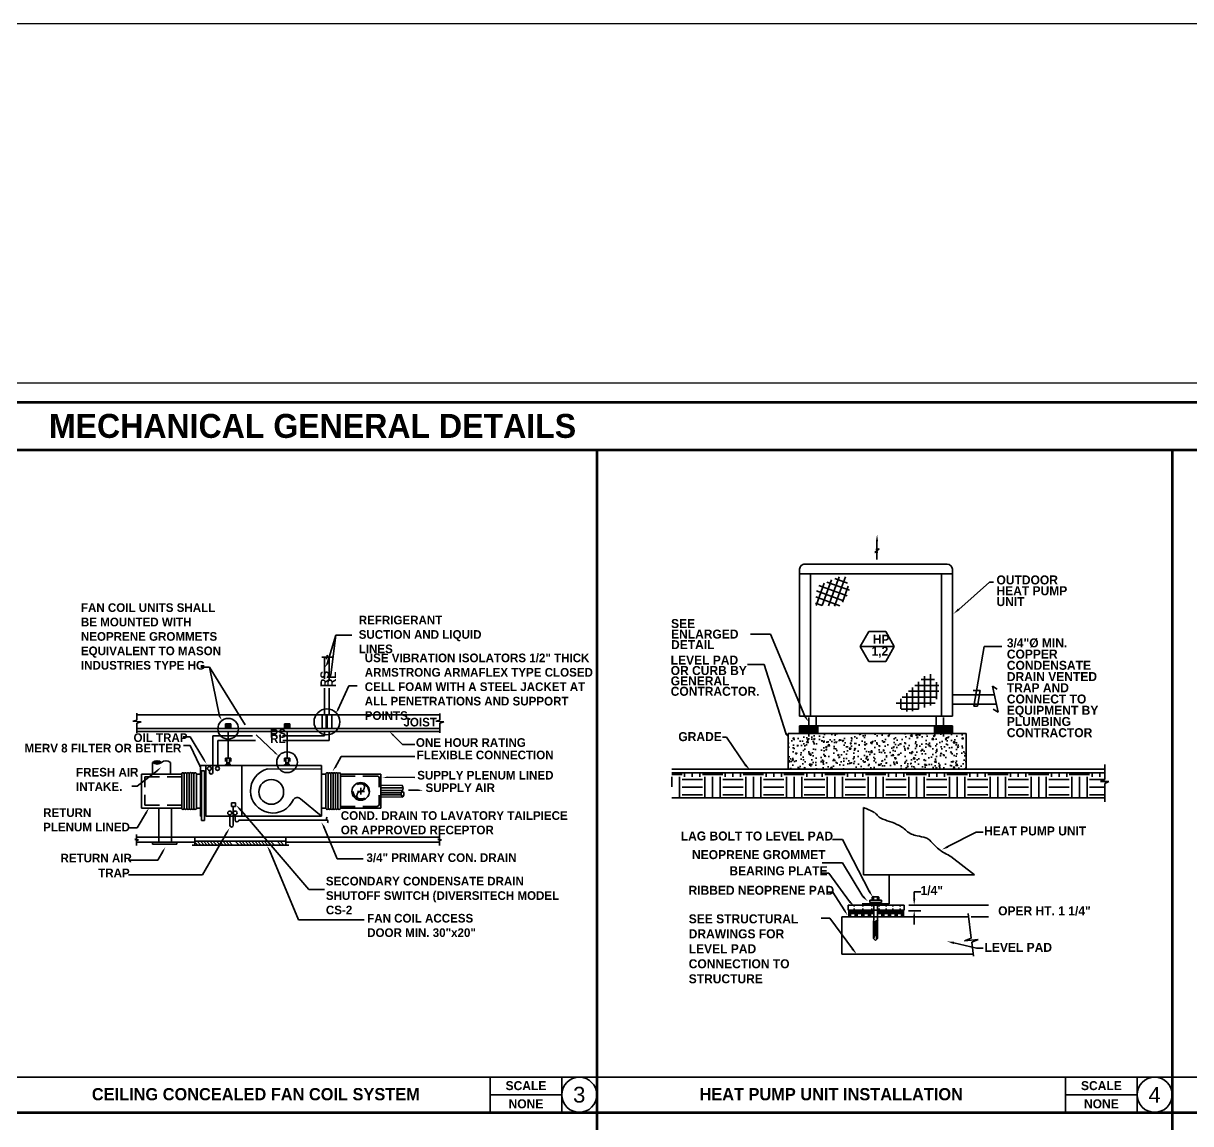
# Model space of a CAD drawing. Header units: inches. Extents: x 2025 to 34930, y -6955 to 4650.
# Drawn here: x 8919 to 9504, y 1735 to 2285 of the extents above; entities that cross this region are included whole.
import ezdxf

# ---------------------------------------------------------------- set-up
doc = ezdxf.new("R2010")
doc.units = ezdxf.units.IN
doc.header["$MEASUREMENT"] = 0
doc.layers.get('DEFPOINTS').update_dxf_attribs({"color": 104})
doc.layers.add('PDF-TEXT', color=7, linetype='Continuous', lineweight=35)
doc.styles.add('Century Gothic_B', font='GOTHICB.TTF', dxfattribs={"height": 6.659722})
doc.styles.add('PDF Arial', font='arial.ttf')
doc.styles.add('PDF Arial Bold', font='arialbd.ttf')

msp = doc.modelspace()

# ---------------------------------------------------------------- hatches: boundary and pattern name
at = {"layer": 'PDF-TEXT'}
h = msp.add_hatch(dxfattribs=at)
h.set_pattern_fill('AR-CONC', color=256)
h.set_pattern_definition([(50, (-2.811, 10.7785), (7.172602, -0.6275213), [0.75, -8.25]), (355, (-2.811, 10.7785), (-1.3875133, 7.5219213), [0.6, -6.6]), (100.451444, (-2.2135, 10.726), (5.7850885, 6.8944), [0.637402, -7.011421]), (46.1842, (-2.811, 12.7785), (10.672413, -1.655193), [1.125, -12.375]), (96.63564, (-1.922, 12.641), (9.34662, 9.741186), [0.956103, -10.517138]), (351.18416, (-2.811, 12.778), (9.34662, 9.741186), [0.9, -9.9]), (21, (-1.811, 12.2785), (5.9690705, -4.026189), [0.75, -8.25]), (326, (-1.811, 12.2785), (2.4331533, 7.2515005), [0.6, -6.6]), (71.451445, (-1.314, 11.943), (8.402224, 3.2253115), [0.637402, -7.011421]), (37.5, (-2.8113, 10.7785), (0.12159855, 3.32893854), [0, -6.52, 0, -6.7, 0, -6.625]), (7.5, (-2.8113, 10.7785), (2.6306954, 3.9441171), [0, -3.82, 0, -6.37, 0, -2.525]), (327.5, (-5.0413, 10.7785), (5.33822436, -0.2255487), [0, -2.5, 0, -7.8, 0, -10.35]), (317.5, (-6.0413, 10.7785), (5.8318617, 1.0010498), [0, -3.25, 0, -5.18, 0, -7.35])])
h.paths.add_polyline_path([(9391.38, 1929.89), (9302.26, 1929.89), (9302.26, 1912.01), (9391.38, 1912.01)])

# ---------------------------------------------------------------- linework, layer by layer
msp.add_line((5037.78, 2285.41), (13091.4, 2285.41))
at = {"layer": 'DEFPOINTS'}
msp.add_lwpolyline([(8330.71, 2105.41), (9797.6, 2105.41), (9797.6, 1024.33), (8330.71, 1024.33)], close=True, dxfattribs=at)
at = {"layer": 'PDF-TEXT', "color": 42, "lineweight": 100}
for p, q in [((8342.43, 2095.84), (9785.88, 2095.84)), ((9785.88, 2071.8), (8342.43, 2071.8)), ((9206.43, 2071.8), (9206.43, 1039.38)), ((9494.43, 2071.8), (9494.43, 1039.38)), ((8342.43, 1740.3), (9785.88, 1740.3))]:
    msp.add_line(p, q, dxfattribs=at)
at = {"layer": 'PDF-TEXT'}
for p, q in [((9347.73, 2022.38), (9345.58, 2020.5)), ((9346.14, 2022.06), (9347.73, 2022.38)), ((9346.67, 2026.13), (9346.67, 2017.1)), ((9345.58, 2020.5), (9347.17, 2020.67)), ((9307.95, 2009.9), (9307.95, 2012.16)), ((9307.95, 2009.9), (9384.45, 2009.9)), ((9307.95, 1938.6), (9307.95, 2009.9)), ((9310.49, 2014.68), (9381.88, 2014.68)), ((9313.38, 2009.9), (9313.38, 1938.6)), ((9379.05, 2009.9), (9379.05, 1938.6)), ((9384.45, 2012.14), (9384.45, 1938.6)), ((9320.2, 2005.18), (9316.16, 1994.08)), ((9317.63, 2004.06), (9331.83, 1998.86)), ((9323.98, 2006.8), (9319.23, 1993.96)), ((9321.59, 2005.77), (9332.92, 2001.67)), ((9327.76, 2008.43), (9322.38, 1993.79)), ((9330.88, 2008.4), (9325.48, 1993.64)), ((9325.57, 2007.48), (9331.86, 2005.21)), ((9402.95, 2005.62), (9387.61, 1992.08)), ((9404.96, 2005.62), (9402.95, 2005.62)), ((9316.13, 1998.27), (9328.08, 1993.88)), ((9316.36, 2001.34), (9329.97, 1996.38)), ((9332.3, 2003.64), (9329.41, 1995.65)), ((9315.89, 1995.2), (9319.29, 1993.93)), ((9338.29, 1973.48), (9342.54, 1980.95)), ((9342.54, 1980.95), (9351.04, 1980.95)), ((9351.04, 1980.95), (9355.29, 1973.48)), ((9071.46, 1964.78), (9075.8, 1979.16)), ((9073.34, 1959.25), (9075.8, 1979.16)), ((9075.8, 1979.16), (9083.76, 1979.16)), ((9283.44, 1979.69), (9293.43, 1979.69)), ((9293.43, 1979.69), (9310.61, 1938.63)), ((9071.19, 1967.15), (9071.53, 1969.2)), ((9071.53, 1969.2), (9071.88, 1968.17)), ((9342.54, 1966.05), (9338.29, 1973.48)), ((9338.29, 1973.48), (9355.29, 1973.48)), ((9355.29, 1973.48), (9351.04, 1966.05)), ((9400.32, 1973.42), (9395.19, 1943.56)), ((9409.24, 1973.42), (9400.32, 1973.42)), ((9068.81, 1968.17), (9071.01, 1968.17)), ((9070.17, 1968.17), (9070.17, 1957.3)), ((9071.01, 1968.17), (9071.19, 1967.15)), ((9071.88, 1968.17), (9074.24, 1968.17)), ((9072.55, 1956.97), (9072.55, 1968.17)), ((9281.8, 1964.46), (9290.14, 1964.46)), ((9290.14, 1964.46), (9300.99, 1930.07)), ((9351.04, 1966.05), (9342.54, 1966.05)), ((9012.52, 1963.07), (9008.25, 1963.07)), ((9030.44, 1934.23), (9012.52, 1963.07)), ((9017.55, 1938.63), (9012.52, 1963.07)), ((9370.49, 1958.61), (9370.49, 1943.03)), ((9373.47, 1959.67), (9373.47, 1943.97)), ((9070.17, 1952.57), (9070.17, 1939.32)), ((9072.55, 1952.57), (9072.55, 1939.32)), ((9076.87, 1941.7), (9082.4, 1953.72)), ((9082.4, 1953.72), (9086.47, 1953.72)), ((9364.53, 1952.97), (9364.53, 1941.17)), ((9365.65, 1954.01), (9377.69, 1954.01)), ((9367.51, 1955.81), (9367.51, 1942.11)), ((9368.78, 1956.99), (9375.48, 1956.99)), ((9376.42, 1955.69), (9376.42, 1947.16)), ((9406.91, 1952.12), (9404.43, 1953.56)), ((9404.43, 1953.56), (9407.32, 1940.58)), ((9358.57, 1947.34), (9358.57, 1942.2)), ((9359.36, 1948.07), (9376.72, 1948.07)), ((9361.55, 1950.14), (9361.55, 1940.99)), ((9362.52, 1951.05), (9377.63, 1951.05)), ((9384.45, 1949.31), (9405.37, 1949.31)), ((9398.38, 1951.44), (9394.87, 1951.44)), ((9396.99, 1943.56), (9398.38, 1951.44)), ((8976.28, 1940.16), (8976.28, 1936.6)), ((9127.91, 1940.03), (9127.91, 1936.6)), ((9356.23, 1945.09), (9375.8, 1945.09)), ((9367.51, 1942.11), (9358.8, 1942.11)), ((9384.45, 1944.56), (9406.43, 1944.56)), ((9395.19, 1943.56), (9396.99, 1943.56)), ((9407.32, 1940.58), (9404.84, 1942.05)), ((8976.28, 1936.6), (8974.23, 1936.09)), ((8974.23, 1936.09), (8978.33, 1935.76)), ((8976.28, 1939.32), (9127.91, 1939.32)), ((8978.33, 1935.76), (8976.28, 1935.07)), ((8976.28, 1935.07), (8976.28, 1930.31)), ((9020.59, 1933.02), (9020.59, 1934.74)), ((9020.59, 1934.74), (9023.3, 1934.74)), ((9021.28, 1932.36), (9021.28, 1934.74)), ((9021.95, 1932.36), (9021.95, 1935.07)), ((9022.64, 1932.36), (9022.64, 1934.74)), ((9023.3, 1934.74), (9023.3, 1933.02)), ((9050.14, 1933.02), (9050.14, 1934.74)), ((9050.14, 1934.74), (9052.85, 1934.74)), ((9050.83, 1932.36), (9050.83, 1934.74)), ((9051.49, 1932.36), (9051.49, 1935.07)), ((9052.19, 1932.36), (9052.19, 1934.74)), ((9052.85, 1934.74), (9052.85, 1933.02)), ((9068.99, 1939.32), (9068.99, 1932.36)), ((9071.01, 1939.32), (9071.01, 1932.36)), ((9071.53, 1939.32), (9071.53, 1932.36)), ((9073.75, 1939.32), (9073.75, 1932.36)), ((9127.91, 1936.6), (9125.87, 1936.09)), ((9125.87, 1936.09), (9129.93, 1935.76)), ((9129.93, 1935.76), (9127.91, 1935.07)), ((9127.91, 1935.07), (9127.91, 1930.31)), ((9384.45, 1938.6), (9307.95, 1938.6)), ((9312.53, 1938.01), (9312.53, 1928.48)), ((9316.19, 1933.82), (9316.19, 1938.6)), ((9376.24, 1938.6), (9376.24, 1933.82)), ((9379.9, 1938.01), (9379.9, 1928.48)), ((8976.28, 1932.36), (9127.91, 1932.36)), ((9127.91, 1931), (8976.28, 1931)), ((9002.96, 1928.19), (8999.38, 1928.19)), ((9009.69, 1916.96), (9002.96, 1928.19)), ((9034.17, 1928.8), (9014.32, 1928.8)), ((9014.32, 1928.8), (9014.32, 1910.46)), ((9021.95, 1931), (9021.95, 1917.6)), ((9045.25, 1920.44), (9035.89, 1929.29)), ((9049.12, 1928.8), (9070.17, 1928.8)), ((9051.49, 1931), (9051.49, 1917.6)), ((9070.17, 1928.8), (9070.17, 1931)), ((9072.55, 1931), (9072.55, 1926.42)), ((9104.48, 1929.13), (9109.24, 1924.38)), ((9269.38, 1928.12), (9271.36, 1928.12)), ((9271.36, 1928.12), (9280.86, 1914.13)), ((9302.26, 1929.89), (9391.38, 1929.89)), ((9302.26, 1912.01), (9302.26, 1929.89)), ((9307.95, 1933.82), (9384.45, 1933.82)), ((9307.95, 1929.89), (9307.95, 1933.82)), ((9307.95, 1933.08), (9317.01, 1933.08)), ((9307.95, 1932.55), (9317.01, 1932.55)), ((9307.95, 1931.99), (9317.01, 1931.99)), ((9307.95, 1931.58), (9317.01, 1931.58)), ((9307.95, 1931.07), (9317.01, 1931.07)), ((9307.95, 1930.54), (9317.01, 1930.54)), ((9317.01, 1933.82), (9317.01, 1929.89)), ((9375.39, 1933.82), (9375.39, 1929.89)), ((9384.45, 1933.08), (9375.39, 1933.08)), ((9384.45, 1932.55), (9375.39, 1932.55)), ((9384.45, 1931.99), (9375.39, 1931.99)), ((9384.45, 1931.58), (9375.39, 1931.58)), ((9384.45, 1931.07), (9375.39, 1931.07)), ((9384.45, 1930.54), (9375.39, 1930.54)), ((9384.45, 1929.89), (9384.45, 1933.82)), ((9391.38, 1929.89), (9391.38, 1912.01)), ((9002.96, 1923.86), (8999.56, 1923.86)), ((9007.67, 1913.81), (9002.96, 1923.86)), ((9035.53, 1926.42), (9016.7, 1926.42)), ((9016.7, 1926.42), (9016.7, 1913.38)), ((9072.55, 1926.42), (9049.29, 1926.42)), ((9109.24, 1924.38), (9115.35, 1924.38)), ((9020.59, 1915.88), (9020.59, 1917.6)), ((9020.59, 1917.6), (9023.3, 1917.6)), ((9021.28, 1914.6), (9021.28, 1917.6)), ((9022.64, 1914.53), (9022.64, 1917.6)), ((9023.3, 1917.6), (9023.3, 1915.88)), ((9050.14, 1915.88), (9050.14, 1917.6)), ((9050.14, 1917.6), (9052.85, 1917.6)), ((9050.83, 1914.6), (9050.83, 1917.6)), ((9052.19, 1914.53), (9052.19, 1917.6)), ((9052.85, 1917.6), (9052.85, 1915.88)), ((9075.44, 1912.99), (9078.49, 1918.44)), ((9078.49, 1918.44), (9115.35, 1918.44)), ((8986.54, 1911.43), (8976.46, 1903.63)), ((8984.13, 1915.47), (8984.13, 1909.61)), ((8984.34, 1915.29), (8985.08, 1916.04)), ((8984.85, 1914.99), (8986.13, 1916.27)), ((8985.44, 1914.78), (8986.9, 1916.24)), ((8986.13, 1914.65), (8987.54, 1916.06)), ((8987, 1914.71), (8988.1, 1915.81)), ((8988.41, 1915.32), (8988.56, 1915.47)), ((8993.06, 1909.61), (8993.06, 1915.47)), ((9068.64, 1913.84), (9008.03, 1913.84)), ((9008.03, 1913.84), (9008.03, 1888.56)), ((9008.54, 1911.3), (9010.08, 1911.3)), ((9008.54, 1886.33), (9008.54, 1911.3)), ((9010.08, 1911.3), (9010.08, 1886.33)), ((9010.74, 1888.56), (9010.74, 1913.84)), ((9012.53, 1911.43), (9012.53, 1910.46)), ((9021.28, 1915.22), (9022.64, 1915.22)), ((9028.75, 1913.84), (9028.75, 1888.56)), ((9041.65, 1912.15), (9068.64, 1912.33)), ((9050.83, 1915.22), (9052.19, 1915.22)), ((9068.64, 1913.84), (9068.64, 1888.56)), ((9244.03, 1912.01), (9460.71, 1912.01)), ((9460.71, 1914.4), (9460.71, 1906.9)), ((8998.69, 1909.61), (8978.48, 1909.61)), ((8978.48, 1909.61), (8978.48, 1892.63)), ((8980.19, 1902.99), (8980.19, 1908.23)), ((8980.19, 1908.23), (8987.49, 1908.23)), ((8991.4, 1908.23), (8998.69, 1908.23)), ((8998.69, 1892.63), (8998.69, 1909.61)), ((8999.89, 1909.61), (8999.89, 1892.63)), ((9001.25, 1909.61), (9001.25, 1892.63)), ((9002.43, 1909.61), (9002.43, 1892.63)), ((9003.63, 1909.61), (9003.63, 1892.63)), ((9004.81, 1909.61), (9004.81, 1892.63)), ((9006.16, 1892.63), (9006.16, 1909.61)), ((9006.16, 1909.61), (9008.03, 1909.61)), ((9068.64, 1909.61), (9070.86, 1909.61)), ((9070.86, 1909.61), (9070.86, 1892.63)), ((9072.04, 1909.61), (9072.04, 1892.63)), ((9073.24, 1909.61), (9073.24, 1892.63)), ((9074.42, 1909.61), (9074.42, 1892.63)), ((9075.62, 1909.61), (9075.62, 1892.63)), ((9076.8, 1909.69), (9076.8, 1892.55)), ((9078.15, 1909.61), (9098.36, 1909.61)), ((9078.15, 1892.63), (9078.15, 1909.61)), ((9078.15, 1908.59), (9085.47, 1908.59)), ((9089.36, 1908.59), (9096.67, 1908.59)), ((9097.52, 1902.99), (9097.52, 1907.9)), ((9098.36, 1909.61), (9098.36, 1892.63)), ((9101.59, 1908), (9115.35, 1907.9)), ((9244, 1903.16), (9244, 1908.2)), ((9244.03, 1910.21), (9460.71, 1910.21)), ((9244.03, 1909.47), (9249.11, 1909.47)), ((9247.84, 1897.99), (9247.84, 1908.2)), ((9249.11, 1906.93), (9259.32, 1906.93)), ((9250.38, 1908.2), (9250.38, 1910.21)), ((9254.21, 1908.2), (9254.21, 1910.21)), ((9258.02, 1908.2), (9258.02, 1910.21)), ((9259.32, 1909.47), (9269.5, 1909.47)), ((9260.59, 1897.99), (9260.59, 1908.2)), ((9264.39, 1897.99), (9264.39, 1908.2)), ((9268.23, 1897.99), (9268.23, 1908.2)), ((9269.5, 1906.93), (9279.71, 1906.93)), ((9270.77, 1908.2), (9270.77, 1910.21)), ((9274.6, 1908.2), (9274.6, 1910.21)), ((9278.44, 1908.2), (9278.44, 1910.21)), ((9279.71, 1909.47), (9289.92, 1909.47)), ((9280.98, 1897.99), (9280.98, 1908.2)), ((9284.82, 1897.99), (9284.82, 1908.2)), ((9288.62, 1897.99), (9288.62, 1908.2)), ((9289.92, 1906.93), (9300.1, 1906.93)), ((9291.19, 1908.2), (9291.19, 1910.21)), ((9295, 1908.2), (9295, 1910.21)), ((9298.83, 1908.2), (9298.83, 1910.21)), ((9300.1, 1909.47), (9310.31, 1909.47)), ((9301.37, 1897.99), (9301.37, 1908.2)), ((9305.21, 1897.99), (9305.21, 1908.2)), ((9309.04, 1897.99), (9309.04, 1908.2)), ((9310.31, 1906.93), (9320.5, 1906.93)), ((9311.58, 1908.2), (9311.58, 1910.21)), ((9315.42, 1908.2), (9315.42, 1910.21)), ((9319.23, 1908.2), (9319.23, 1910.21)), ((9320.5, 1909.47), (9330.71, 1909.47)), ((9321.79, 1897.99), (9321.79, 1908.2)), ((9325.6, 1897.99), (9325.6, 1908.2)), ((9329.44, 1897.99), (9329.44, 1908.2)), ((9330.71, 1906.93), (9340.92, 1906.93)), ((9331.98, 1908.2), (9331.98, 1910.21)), ((9335.81, 1908.2), (9335.81, 1910.21)), ((9339.62, 1908.2), (9339.62, 1910.21)), ((9340.92, 1909.47), (9351.1, 1909.47)), ((9342.19, 1897.99), (9342.19, 1908.2)), ((9346.02, 1897.99), (9346.02, 1908.2)), ((9349.83, 1897.99), (9349.83, 1908.2)), ((9351.1, 1906.93), (9361.31, 1906.93)), ((9352.4, 1908.2), (9352.4, 1910.21)), ((9356.2, 1908.2), (9356.2, 1910.21)), ((9360.04, 1908.2), (9360.04, 1910.21)), ((9361.31, 1909.47), (9371.52, 1909.47)), ((9362.58, 1897.99), (9362.58, 1908.2)), ((9366.42, 1897.99), (9366.42, 1908.2)), ((9370.22, 1897.99), (9370.22, 1908.2)), ((9371.52, 1906.93), (9381.7, 1906.93)), ((9372.79, 1908.2), (9372.79, 1910.21)), ((9376.6, 1908.2), (9376.6, 1910.21)), ((9380.43, 1908.2), (9380.43, 1910.21)), ((9381.7, 1909.47), (9391.91, 1909.47)), ((9382.97, 1897.99), (9382.97, 1908.2)), ((9386.81, 1897.99), (9386.81, 1908.2)), ((9390.64, 1897.99), (9390.64, 1908.2)), ((9391.91, 1906.93), (9402.13, 1906.93)), ((9393.18, 1908.2), (9393.18, 1910.21)), ((9397.02, 1908.2), (9397.02, 1910.21)), ((9400.83, 1908.2), (9400.83, 1910.21)), ((9402.13, 1909.47), (9412.31, 1909.47)), ((9403.39, 1897.99), (9403.39, 1908.2)), ((9407.2, 1897.99), (9407.2, 1908.2)), ((9411.04, 1897.99), (9411.04, 1908.2)), ((9412.31, 1906.93), (9422.52, 1906.93)), ((9413.58, 1908.2), (9413.58, 1910.21)), ((9417.41, 1908.2), (9417.41, 1910.21)), ((9421.25, 1908.2), (9421.25, 1910.21)), ((9422.52, 1909.47), (9432.7, 1909.47)), ((9423.79, 1897.99), (9423.79, 1908.2)), ((9427.62, 1897.99), (9427.62, 1908.2)), ((9431.43, 1897.99), (9431.43, 1908.2)), ((9432.7, 1906.93), (9442.91, 1906.93)), ((9434, 1908.2), (9434, 1910.21)), ((9437.8, 1908.2), (9437.8, 1910.21)), ((9441.64, 1908.2), (9441.64, 1910.21)), ((9442.91, 1909.47), (9453.12, 1909.47)), ((9444.18, 1897.99), (9444.18, 1908.2)), ((9448.02, 1897.99), (9448.02, 1908.2)), ((9451.82, 1897.99), (9451.82, 1908.2)), ((9453.12, 1906.93), (9460.71, 1906.93)), ((9454.39, 1908.2), (9454.39, 1910.21)), ((9458.23, 1908.2), (9458.23, 1910.21)), ((9460.71, 1906.9), (9458.61, 1905.87)), ((9458.61, 1905.87), (9462.77, 1905.87)), ((9462.77, 1905.87), (9460.71, 1904.84)), ((9460.71, 1904.84), (9460.71, 1895.66)), ((8976.46, 1903.63), (8973.7, 1903.63)), ((8980.19, 1899.25), (8980.19, 1893.98)), ((9086.65, 1900.94), (9090.2, 1900.94)), ((9088.33, 1902.81), (9088.33, 1899.41)), ((9097.52, 1899.07), (9097.52, 1894.16)), ((9098.36, 1904.01), (9109.11, 1903.96)), ((9098.36, 1902.81), (9109.54, 1902.81)), ((9098.36, 1901.45), (9109.29, 1901.45)), ((9098.36, 1900.28), (9108.62, 1900.28)), ((9098.36, 1899.25), (9108.6, 1899.25)), ((9117.22, 1901.53), (9112.2, 1901.53)), ((9249.11, 1903.1), (9259.32, 1903.1)), ((9249.11, 1899.29), (9259.32, 1899.29)), ((9269.5, 1903.1), (9279.71, 1903.1)), ((9269.5, 1899.29), (9279.71, 1899.29)), ((9289.92, 1903.1), (9300.1, 1903.1)), ((9289.92, 1899.29), (9300.1, 1899.29)), ((9310.31, 1903.1), (9320.5, 1903.1)), ((9310.31, 1899.29), (9320.5, 1899.29)), ((9330.71, 1903.1), (9340.92, 1903.1)), ((9330.71, 1899.29), (9340.92, 1899.29)), ((9351.1, 1903.1), (9361.31, 1903.1)), ((9351.1, 1899.29), (9361.31, 1899.29)), ((9371.52, 1903.1), (9381.7, 1903.1)), ((9371.52, 1899.29), (9381.7, 1899.29)), ((9391.91, 1903.1), (9402.13, 1903.1)), ((9391.91, 1899.29), (9402.13, 1899.29)), ((9412.31, 1903.1), (9422.52, 1903.1)), ((9412.31, 1899.29), (9422.52, 1899.29)), ((9432.7, 1903.1), (9442.91, 1903.1)), ((9432.7, 1899.29), (9442.91, 1899.29)), ((9453.12, 1903.1), (9460.71, 1903.1)), ((9453.12, 1899.29), (9460.71, 1899.29)), ((8980.19, 1893.98), (8987.49, 1893.98)), ((8991.4, 1893.98), (8998.69, 1893.98)), ((9023.66, 1895.16), (9025.53, 1895.16)), ((9023.66, 1893.47), (9023.66, 1895.16)), ((9025.53, 1893.47), (9023.66, 1893.47)), ((9024.5, 1883.95), (9024.5, 1893.47)), ((9025.53, 1895.16), (9025.53, 1893.47)), ((9068.64, 1888.56), (9058.12, 1897.21)), ((9078.15, 1893.47), (9085.47, 1893.47)), ((9089.36, 1893.47), (9096.67, 1893.47)), ((9098.36, 1898.23), (9109.16, 1898.1)), ((9244.03, 1897.79), (9460.71, 1897.79)), ((9250.38, 1897.79), (9250.38, 1897.99)), ((9254.21, 1897.79), (9254.21, 1897.99)), ((9258.02, 1897.79), (9258.02, 1897.99)), ((9270.77, 1897.79), (9270.77, 1897.99)), ((9274.6, 1897.79), (9274.6, 1897.99)), ((9278.44, 1897.79), (9278.44, 1897.99)), ((9291.19, 1897.79), (9291.19, 1897.99)), ((9295, 1897.79), (9295, 1897.99)), ((9298.83, 1897.79), (9298.83, 1897.99)), ((9311.58, 1897.79), (9311.58, 1897.99)), ((9315.42, 1897.79), (9315.42, 1897.99)), ((9319.23, 1897.79), (9319.23, 1897.99)), ((9331.98, 1897.79), (9331.98, 1897.99)), ((9335.81, 1897.79), (9335.81, 1897.99)), ((9339.62, 1897.79), (9339.62, 1897.99)), ((9352.4, 1897.79), (9352.4, 1897.99)), ((9356.2, 1897.79), (9356.2, 1897.99)), ((9360.04, 1897.79), (9360.04, 1897.99)), ((9372.79, 1897.79), (9372.79, 1897.99)), ((9376.6, 1897.79), (9376.6, 1897.99)), ((9380.43, 1897.79), (9380.43, 1897.99)), ((9393.18, 1897.79), (9393.18, 1897.99)), ((9397.02, 1897.79), (9397.02, 1897.99)), ((9400.83, 1897.79), (9400.83, 1897.99)), ((9413.58, 1897.79), (9413.58, 1897.99)), ((9417.41, 1897.79), (9417.41, 1897.99)), ((9421.25, 1897.79), (9421.25, 1897.99)), ((9434, 1897.79), (9434, 1897.99)), ((9437.8, 1897.79), (9437.8, 1897.99)), ((9441.64, 1897.79), (9441.64, 1897.99)), ((9454.39, 1897.79), (9454.39, 1897.99)), ((9458.23, 1897.79), (9458.23, 1897.99)), ((8981.04, 1890.58), (8976.46, 1882.78)), ((8978.48, 1892.63), (8998.69, 1892.63)), ((8987.15, 1875.49), (8987.15, 1892.63)), ((8993.6, 1892.63), (8993.6, 1875.49)), ((9008.03, 1892.63), (9006.16, 1892.63)), ((9008.03, 1888.56), (9008.54, 1888.56)), ((9068.64, 1888.56), (9010.74, 1888.56)), ((9022.71, 1883.9), (9022.71, 1889.2)), ((9025.43, 1889.2), (9025.43, 1886.49)), ((9028.6, 1891.27), (9062.37, 1851.8)), ((9070.86, 1892.63), (9068.64, 1892.63)), ((9098.36, 1892.63), (9078.15, 1892.63)), ((9339.9, 1892.85), (9339.9, 1859.15)), ((8976.46, 1882.78), (8972.01, 1882.78)), ((9010.08, 1886.33), (9008.54, 1886.33)), ((9027.22, 1886.51), (9071.71, 1886.51)), ((9069.86, 1883.29), (9076.46, 1867.16)), ((8976.1, 1877.17), (8975.26, 1876.84)), ((8975.26, 1876.84), (8977.12, 1876.66)), ((8976.1, 1879.37), (8976.1, 1877.17)), ((8976.1, 1878.02), (9127.73, 1878.02)), ((8977.12, 1876.66), (8976.1, 1876.33)), ((8976.1, 1876.33), (8976.1, 1873.95)), ((9005.32, 1878.02), (9005.32, 1874.1)), ((9005.32, 1876), (9050.83, 1876.07)), ((9006.34, 1876), (9008.21, 1874.1)), ((9008.03, 1876), (9009.9, 1874.1)), ((9021.28, 1880.4), (9009.05, 1859.16)), ((9009.56, 1876), (9011.43, 1874.1)), ((9011.1, 1876), (9012.97, 1874.1)), ((9014.65, 1874.1), (9012.79, 1876)), ((9016.19, 1874.1), (9014.3, 1876)), ((9017.88, 1874.1), (9016.01, 1876)), ((9019.41, 1874.1), (9017.55, 1876)), ((9021.1, 1874.1), (9019.23, 1876)), ((9022.64, 1874.1), (9020.77, 1876)), ((9024.17, 1874.1), (9022.28, 1876)), ((9027.4, 1874.1), (9025.5, 1876)), ((9029.08, 1874.13), (9027.19, 1876.02)), ((9030.62, 1874.1), (9028.75, 1876)), ((9032.31, 1874.1), (9030.44, 1876)), ((9033.84, 1874.1), (9031.97, 1876)), ((9035.53, 1874.1), (9033.66, 1876)), ((9037.07, 1874.1), (9035.2, 1876)), ((9038.6, 1874.1), (9036.71, 1876)), ((9040.29, 1874.1), (9038.42, 1876)), ((9041.82, 1874.1), (9039.96, 1876)), ((9043.51, 1874.1), (9041.65, 1876)), ((9045.05, 1874.1), (9043.18, 1876)), ((9048.27, 1874.1), (9046.4, 1876)), ((9049.81, 1874.1), (9047.94, 1876)), ((9050.83, 1878.02), (9050.83, 1874.1)), ((9127.73, 1877.17), (9126.89, 1876.84)), ((9126.89, 1876.84), (9128.76, 1876.66)), ((9127.73, 1879.37), (9127.73, 1877.17)), ((9128.76, 1876.66), (9127.73, 1876.33)), ((9127.73, 1876.33), (9127.73, 1873.95)), ((9324.4, 1876.84), (9329.46, 1876.84)), ((9329.46, 1876.84), (9342.74, 1851.06)), ((9396.33, 1880.49), (9382.22, 1873.31)), ((9399.81, 1880.49), (9396.33, 1880.49)), ((8976.1, 1875.49), (9005.32, 1875.49)), ((8983.98, 1874.46), (8983.98, 1875.49)), ((8996.31, 1874.46), (8983.98, 1874.46)), ((8989.17, 1870.88), (8986.64, 1866.48)), ((8996.31, 1875.49), (8996.31, 1874.46)), ((9003.96, 1874.1), (9052.34, 1874.1)), ((9005.32, 1875.49), (9006.67, 1874.1)), ((9042.68, 1871.46), (9057.1, 1836.74)), ((9050.83, 1875.49), (9127.73, 1875.49)), ((8986.64, 1866.48), (8972.01, 1866.48)), ((9076.46, 1867.16), (9089.54, 1867.16)), ((9319.22, 1865.18), (9329.37, 1865.18)), ((9329.37, 1865.18), (9339.67, 1848.38)), ((9395.53, 1859.15), (9383.61, 1868.3)), ((9009.05, 1859.16), (8972.01, 1859.16)), ((9319.16, 1859.98), (9322.64, 1859.98)), ((9322.64, 1859.98), (9332.91, 1845.84)), ((9339.9, 1859.15), (9395.53, 1859.15)), ((9352.77, 1859.15), (9352.77, 1844.72)), ((9062.37, 1851.8), (9070.17, 1851.8)), ((9321.43, 1850.46), (9324.56, 1850.46)), ((9324.56, 1850.46), (9330.2, 1841.73)), ((9343.06, 1846.55), (9348.88, 1846.55)), ((9343.06, 1845.37), (9343.06, 1846.55)), ((9344.3, 1848.05), (9344.3, 1846.55)), ((9344.77, 1848.26), (9347.16, 1848.26)), ((9344.98, 1848.26), (9344.98, 1846.55)), ((9346.96, 1848.26), (9346.96, 1846.55)), ((9347.64, 1848.08), (9347.67, 1846.55)), ((9348.88, 1846.55), (9348.88, 1845.37)), ((9368.62, 1850.65), (9365.31, 1850.65)), ((9365.31, 1850.65), (9365.31, 1847.31)), ((9332.17, 1844.01), (9360.36, 1844.01)), ((9332.17, 1841.47), (9332.17, 1844.01)), ((9360.36, 1841.47), (9332.17, 1841.47)), ((9332.17, 1841.18), (9345.04, 1841.18)), ((9332.17, 1840.91), (9345.04, 1840.91)), ((9332.17, 1840.67), (9345.04, 1840.67)), ((9335.21, 1842.39), (9335.21, 1841.97)), ((9335.24, 1844.01), (9335.24, 1843.42)), ((9352.77, 1844.72), (9339.2, 1844.72)), ((9339.61, 1842.39), (9339.61, 1841.97)), ((9339.64, 1844.01), (9339.64, 1843.42)), ((9348.88, 1845.37), (9343.06, 1845.37)), ((9344.12, 1844.01), (9344.12, 1843.42)), ((9344.12, 1842.39), (9344.12, 1841.97)), ((9345.04, 1845.37), (9345.01, 1827.33)), ((9346.87, 1827.33), (9346.87, 1845.37)), ((9346.87, 1841.18), (9360.36, 1841.18)), ((9346.87, 1840.91), (9360.36, 1840.91)), ((9346.87, 1840.67), (9360.36, 1840.67)), ((9347.75, 1844.01), (9347.75, 1843.42)), ((9347.75, 1842.39), (9347.75, 1841.97)), ((9351.33, 1844.01), (9351.33, 1843.42)), ((9351.33, 1842.39), (9351.33, 1841.97)), ((9354.63, 1842.39), (9354.63, 1841.97)), ((9354.66, 1844.01), (9354.66, 1843.42)), ((9358.23, 1842.39), (9358.23, 1841.97)), ((9358.26, 1844.01), (9358.26, 1843.42)), ((9360.36, 1844.01), (9360.36, 1841.47)), ((9362.48, 1841.23), (9368.62, 1841.23)), ((9362.57, 1844.01), (9402.44, 1844.01)), ((9057.1, 1836.74), (9090.05, 1836.74)), ((9318.75, 1837.48), (9323.08, 1837.48)), ((9323.08, 1837.48), (9334.36, 1822.13)), ((9392.58, 1838.11), (9329.13, 1838.11)), ((9329.13, 1838.11), (9329.13, 1819.43)), ((9332.17, 1840.38), (9345.04, 1840.38)), ((9332.17, 1840.11), (9345.04, 1840.11)), ((9332.17, 1839.88), (9345.04, 1839.88)), ((9332.17, 1839.67), (9333.82, 1839.67)), ((9332.17, 1839.38), (9333.82, 1839.38)), ((9332.17, 1839.14), (9333.82, 1839.14)), ((9332.17, 1838.84), (9333.82, 1838.84)), ((9332.17, 1838.61), (9333.82, 1838.61)), ((9332.17, 1838.34), (9333.82, 1838.34)), ((9335.48, 1839.67), (9337.16, 1839.67)), ((9335.48, 1839.38), (9337.16, 1839.38)), ((9335.48, 1839.14), (9337.16, 1839.14)), ((9335.48, 1838.84), (9337.16, 1838.84)), ((9335.48, 1838.61), (9337.16, 1838.61)), ((9335.48, 1838.34), (9337.16, 1838.34)), ((9338.78, 1839.67), (9340.46, 1839.67)), ((9338.78, 1839.38), (9340.46, 1839.38)), ((9338.78, 1839.14), (9340.46, 1839.14)), ((9338.78, 1838.84), (9340.46, 1838.84)), ((9338.78, 1838.61), (9340.46, 1838.61)), ((9338.78, 1838.34), (9340.46, 1838.34)), ((9342.12, 1839.67), (9343.77, 1839.67)), ((9342.12, 1839.38), (9343.77, 1839.38)), ((9342.12, 1839.14), (9343.77, 1839.14)), ((9342.12, 1838.84), (9343.77, 1838.84)), ((9342.12, 1838.61), (9343.77, 1838.61)), ((9342.12, 1838.34), (9343.77, 1838.34)), ((9347.16, 1835.72), (9344.71, 1834.3)), ((9347.16, 1834.8), (9344.71, 1833.38)), ((9347.19, 1836.6), (9344.74, 1835.18)), ((9346.87, 1840.38), (9360.36, 1840.38)), ((9346.87, 1840.11), (9360.36, 1840.11)), ((9346.87, 1839.88), (9360.36, 1839.88)), ((9346.87, 1839.67), (9347.1, 1839.67)), ((9346.87, 1839.38), (9347.1, 1839.38)), ((9346.87, 1839.14), (9347.1, 1839.14)), ((9346.87, 1838.84), (9347.1, 1838.84)), ((9346.87, 1838.61), (9347.1, 1838.61)), ((9346.87, 1838.34), (9347.1, 1838.34)), ((9348.73, 1839.67), (9350.41, 1839.67)), ((9348.73, 1839.38), (9350.41, 1839.38)), ((9348.73, 1839.14), (9350.41, 1839.14)), ((9348.73, 1838.84), (9350.41, 1838.84)), ((9348.73, 1838.61), (9350.41, 1838.61)), ((9348.73, 1838.34), (9350.41, 1838.34)), ((9352.06, 1839.67), (9353.72, 1839.67)), ((9352.06, 1839.38), (9353.72, 1839.38)), ((9352.06, 1839.14), (9353.72, 1839.14)), ((9352.06, 1838.84), (9353.72, 1838.84)), ((9352.06, 1838.61), (9353.72, 1838.61)), ((9352.06, 1838.34), (9353.72, 1838.34)), ((9355.37, 1839.67), (9357.05, 1839.67)), ((9355.37, 1839.38), (9357.05, 1839.38)), ((9355.37, 1839.14), (9357.05, 1839.14)), ((9355.37, 1838.84), (9357.05, 1838.84)), ((9355.37, 1838.61), (9357.05, 1838.61)), ((9355.37, 1838.34), (9357.05, 1838.34)), ((9358.67, 1839.67), (9360.36, 1839.67)), ((9358.67, 1839.38), (9360.36, 1839.38)), ((9358.67, 1839.14), (9360.36, 1839.14)), ((9358.67, 1838.84), (9360.36, 1838.84)), ((9358.67, 1838.61), (9360.36, 1838.61)), ((9358.67, 1838.34), (9360.36, 1838.34)), ((9365.31, 1838.11), (9365.31, 1834.36)), ((9392.38, 1839.82), (9393.88, 1827.51)), ((9393.88, 1838.11), (9402.5, 1838.11)), ((9347.16, 1833.89), (9344.71, 1832.47)), ((9347.16, 1832.97), (9344.71, 1831.55)), ((9347.16, 1832.09), (9344.71, 1830.67)), ((9347.16, 1831.17), (9344.71, 1829.75)), ((9347.16, 1830.26), (9344.71, 1828.84)), ((9345.54, 1829.02), (9345.01, 1827.33)), ((9345.01, 1827.33), (9345.95, 1826.3)), ((9345.95, 1826.3), (9346.87, 1827.33)), ((9346.4, 1828.66), (9346.4, 1826.83)), ((9396.45, 1822.55), (9385.06, 1825.12)), ((9393.88, 1827.51), (9390.52, 1826.15)), ((9390.52, 1826.15), (9397.36, 1826.77)), ((9397.36, 1826.77), (9394.12, 1825.48)), ((9394.12, 1825.48), (9394.98, 1818.48)), ((9329.13, 1819.43), (9394.86, 1819.43)), ((9399.75, 1822.55), (9396.45, 1822.55)), ((8342.43, 1757.87), (9785.88, 1757.87)), ((9153.1, 1740.3), (9153.1, 1757.87)), ((9188.87, 1740.3), (9188.87, 1757.87)), ((9441.1, 1740.3), (9441.1, 1757.87)), ((9476.87, 1740.3), (9476.87, 1757.87)), ((9188.87, 1749.09), (9153.1, 1749.09)), ((9476.87, 1749.09), (9441.1, 1749.09))]:
    msp.add_line(p, q, dxfattribs=at)
for centre, radius in [((9071.36, 1935.77), 6.46), ((9021.93, 1932.29), 5.18), ((9051.41, 1915.56), 5.18), ((9012.52, 1912.42), 0.959), ((9016.59, 1912.42), 0.959), ((9043.5, 1900.7), 6.2), ((9088.25, 1900.95), 4.41), ((9022.7, 1890.18), 0.959), ((9025.41, 1890.18), 0.959), ((9197.65, 1749.09), 8.78), ((9485.65, 1749.09), 8.78)]:
    msp.add_circle(centre, radius, dxfattribs=at)
for centre, radius, start, end in [((9310.48, 2012.16), 2.52, 89.68189, 179.97852), ((9381.87, 2012.16), 2.52, 0.00502, 89.66444), ((8986.35, 1912.82), 3.47, 49.86144, 130.13856), ((8986.35, 1918.12), 3.47, 229.86144, 310.13856), ((8990.8, 1912.82), 3.47, 49.89031, 130.16743), ((9021.86, 1912.93), 1.78, 30.95397, 148.40882), ((9044.27, 1901.31), 11.17, 103.57911, 337.0935), ((9051.41, 1912.93), 1.78, 30.95397, 148.40882), ((8999.27, 1909.7), 0.604, 352.27938, 187.49543), ((9000.55, 1909.63), 0.682, 359.86496, 180.74391), ((9001.82, 1909.73), 0.597, 350.39241, 189.5965), ((9003.01, 1909.73), 0.608, 350.15848, 189.38452), ((9004.21, 1909.7), 0.604, 351.91603, 187.13208), ((9005.48, 1909.63), 0.678, 359.56052, 180.43948), ((9013.41, 1910.5), 0.883, 182.40505, 357.46119), ((9071.44, 1909.7), 0.604, 351.93535, 187.07453), ((9072.62, 1909.71), 0.607, 352.14536, 188.33923), ((9073.82, 1909.7), 0.604, 351.91603, 187.13208), ((9075, 1909.7), 0.607, 352.25595, 187.472), ((9076.2, 1909.7), 0.601, 359.53287, 187.12989), ((9077.45, 1909.63), 0.678, 359.81323, 173.04014), ((9088.27, 1900.62), 4.13, 4.56483, 115.94421), ((9087.96, 1903.15), 2.24, 279.37682, 82.84241), ((9096.64, 1907.71), 0.883, 13.47474, 89.23095), ((9088.55, 1901.29), 4.13, 184.57031, 295.94421), ((9088.5, 1898.75), 2.21, 94.47385, 263.62485), ((9110.84, 1899.68), 2.29, 138.29041, 222.80822), ((9107.15, 1902.59), 2.39, 324.86022, 35.55725), ((9107.94, 1899.65), 1.93, 307.88634, 53.21228), ((9056.45, 1895.36), 2.49, 48.47263, 139.69213), ((9096.64, 1894.38), 0.883, 270.76905, 346.52526), ((8999.27, 1892.56), 0.604, 172.50457, 7.72062), ((9000.55, 1892.64), 0.682, 179.25609, 0.13504), ((9001.83, 1892.53), 0.606, 169.88249, 9.08658), ((9003, 1892.54), 0.601, 170.38698, 9.61302), ((9004.2, 1892.56), 0.608, 172.61928, 7.83533), ((9005.48, 1892.64), 0.681, 179.65955, 0.5385), ((9071.44, 1892.56), 0.604, 171.70113, 6.84031), ((9072.1, 1887.34), 0.934, 134.62649, 242.96812), ((9072.62, 1892.56), 0.607, 171.66077, 7.85464), ((9073.81, 1892.56), 0.594, 172.39197, 7.60803), ((9075, 1892.56), 0.607, 172.528, 7.74405), ((9076.2, 1892.56), 0.602, 171.65109, 359.24811), ((9077.45, 1892.64), 0.678, 186.95986, 0.18677), ((9330.06, 1864.48), 30.03, 59.40857, 70.94971), ((9340.69, 1883.51), 8.28, 37.95777, 55.65675), ((9352.49, 1894.13), 7.66, 226.49963, 247.71423), ((9023.6, 1884.02), 0.908, 187.37731, 357.35778), ((9026.31, 1886.58), 0.883, 184.38907, 357.33033), ((9070.75, 1885.94), 1.11, 317.95532, 32.04712), ((9371.38, 1943.24), 60.25, 248.79633, 253.37228), ((9346.94, 1863.97), 22.68, 57.62329, 71.52099), ((9345.23, 1863.96), 23.65, 46.76576, 54.12117), ((9368.37, 1889.32), 10.69, 229.46543, 261.72676), ((9353.3, 1808.44), 71.59, 75.56963, 79.10172), ((9369.37, 1872.56), 5.47, 47.3181, 71.24085), ((9397.29, 1895.99), 31, 218.71033, 232.52012), ((9387.19, 1882.55), 14.19, 231.8393, 243.64961), ((9371.17, 1849.25), 22.77, 56.91465, 64.93469), ((9344.62, 1847.95), 0.337, 67.9857, 161.82001), ((9347.3, 1847.91), 0.376, 26.70279, 111.92915), ((9345.94, 1828.85), 0.457, 340.93874, 156.74742)]:
    msp.add_arc(centre, radius, start, end, dxfattribs=at)
at = {"layer": 'PDF-TEXT', "transparency": 33554559}
for points in [[(9346.11, 2026.13), (9347.23, 2026.1), (9346.73, 2029.53)], [(9387.96, 1991.63), (9387.22, 1992.52), (9385.01, 1989.86)], [(9071.14, 1965), (9071.78, 1964.57), (9070.22, 1962.83)], [(9072.96, 1959.37), (9073.7, 1959.14), (9072.63, 1957.07)], [(9076.72, 1942.28), (9077.39, 1941.87), (9075.8, 1940.14)], [(9017.19, 1938.42), (9017.9, 1938.86), (9018.88, 1936.48)], [(9311.08, 1938.92), (9310.14, 1938.33), (9312.41, 1935.74)], [(9104.17, 1928.85), (9104.78, 1929.44), (9102.69, 1930.95)], [(9301.46, 1930.4), (9300.55, 1929.75), (9302.94, 1927.27)], [(9009.36, 1916.68), (9010.1, 1917.14), (9011.07, 1914.73)], [(9044.95, 1920.13), (9045.53, 1920.74), (9047.12, 1918.72)], [(8986.82, 1911.12), (8986.26, 1911.76), (8988.43, 1913.14)], [(9007.26, 1913.66), (9008.05, 1913.94), (9008.57, 1911.41)], [(9075.11, 1913.2), (9075.77, 1912.79), (9074.19, 1911.05)], [(9281.27, 1914.52), (9280.45, 1913.75), (9283.19, 1911.69)], [(9101.56, 1908.39), (9101.61, 1907.59), (9099.26, 1907.9)], [(9117.22, 1901.91), (9117.19, 1901.15), (9119.55, 1901.45)], [(9028.14, 1890.84), (9029.03, 1891.73), (9025.89, 1893.98)], [(8981.4, 1890.38), (8980.68, 1890.81), (8982.37, 1892.76)], [(9021.64, 1880.17), (9020.92, 1880.63), (9022.61, 1882.57)], [(9069.51, 1883.06), (9070.22, 1883.49), (9068.53, 1885.44)], [(8989.56, 1870.68), (8988.82, 1871.11), (8990.53, 1873.06)], [(9042.33, 1871.25), (9043.04, 1871.68), (9041.35, 1873.62)], [(9382.49, 1872.78), (9381.99, 1873.82), (9379.18, 1871.81)], [(9340.08, 1848.77), (9339.26, 1847.98), (9342.05, 1845.94)], [(9343.2, 1851.35), (9342.25, 1850.74), (9344.53, 1848.16)], [(9364.75, 1847.31), (9365.9, 1847.31), (9365.28, 1843.92)], [(9330.67, 1842.02), (9329.73, 1841.44), (9331.97, 1838.86)], [(9333.35, 1846.22), (9332.53, 1845.43), (9335.32, 1843.4)], [(9364.75, 1837.9), (9365.9, 1837.93), (9365.28, 1841.32)], [(9384.97, 1824.56), (9385.23, 1825.68), (9381.78, 1825.89)], [(9334.8, 1822.49), (9333.91, 1821.76), (9336.52, 1819.51)]]:
    msp.add_solid(points, dxfattribs=at)

# ---------------------------------------------------------------- texts
at = {"layer": 'PDF-TEXT', "color": 42, "insert": (9064.16, 2083.82), "char_height": 12, "width": 252.5442, "attachment_point": 5, "style": 'Century Gothic_B'}
msp.add_mtext('MECHANICAL GENERAL DETAILS', dxfattribs=at)
at = {"layer": 'PDF-TEXT', "style": 'Century Gothic_B'}
for s, insert, char_height, width, attachment_point, line_spacing_factor in [('OUTDOOR HEAT PUMP UNIT', (9406.49, 2009.06), 4.5, 47.6294, 1, 0.724024), ('\\pxsm1,ql;FAN COIL UNITS SHALL BE MOUNTED WITH NEOPRENE GROMMETS EQUIVALENT TO MASON INDUSTRIES TYPE HG', (9018.66, 1995.12), 4.3299, 70.4329, 3, 0.621629), ('SEE ENLARGED DETAIL', (9243.59, 1987.22), 4.5, 43.9614, 1, 0.703917), ('3/4"Ø MIN. COPPER CONDENSATE DRAIN VENTED TRAP AND CONNECT TO EQUIPMENT BY PLUMBING CONTRACTOR', (9411.67, 1977.55), 4.5, 55.9722, 1, 0.749103), ('\\pxsm1;USE VIBRATION ISOLATORS 1/2" THICK ARMSTRONG ARMAFLEX TYPE CLOSED CELL FOAM WITH A STEEL JACKET AT ALL PENETRATIONS AND SUPPORT POINTS.', (9090.29, 1969.95), 4.3299, 117.5264, 1, 0.615558), ('LEVEL PAD OR CURB BY GENERAL CONTRACTOR.', (9243.42, 1968.93), 4.5, 38.8585, 1, 0.694136), ('\\pxsm1;COND. DRAIN TO LAVATORY TAILPIECE OR APPROVED RECEPTOR', (9078.31, 1891.03), 4.3299, 115.3385, 1, 0.607434), ('\\pxsm1;SEE STRUCTURAL DRAWINGS FOR LEVEL PAD CONNECTION TO STRUCTURE', (9252.44, 1839.42), 4.5, 65.1518, 1, 0.696479)]:
    msp.add_mtext(s, dxfattribs=dict(at, insert=insert, char_height=char_height, width=width, attachment_point=attachment_point, line_spacing_factor=line_spacing_factor))
at = {"layer": 'PDF-TEXT'}
for s, insert, char_height, width, attachment_point, style in [('REFRIGERANT SUCTION AND LIQUID LINES', (9087.28, 1988.89), 4.3299, 65.4206, 1, 'Century Gothic_B'), ('MERV 8 FILTER OR BETTER', (8998.49, 1924.78), 4.3299, 76.6748, 3, 'Century Gothic_B'), ('FRESH AIR\\PINTAKE.', (8945.79, 1912.74), 4.33, 52.08, 1, 'Century Gothic_B'), ('RETURN \\PPLENUM LINED', (8929.31, 1892.51), 4.3299, 65.6045, 1, 'Century Gothic_B'), ('LAG BOLT TO LEVEL PAD', (9248.47, 1876.31), 4.5, 75.6786, 7, 'Century Gothic_B'), ('RETURN AIR', (8938.01, 1869.76), 4.33, 35.2355, 1, 'Century Gothic_B'), ('3/4" PRIMARY CON. DRAIN', (9091.15, 1869.97), 4.3299, 83.9545, 1, 'Century Gothic_B'), ('SECONDARY CONDENSATE DRAIN SHUTOFF SWITCH (DIVERSITECH MODEL CS-2', (9070.84, 1858.2), 4.3299, 124.5332, 1, 'Century Gothic_B'), ('FAN COIL ACCESS DOOR MIN. 30"x20"', (9091.51, 1839.64), 4.3299, 58.3337, 1, 'Century Gothic_B'), ('{\\fCentury Gothic|b1|i0|c0|p34;SCALE}', (9170.98, 1753.64), 4.5, 35.7683, 5, 'PDF Arial Bold'), ('3', (9197.65, 1749.09), 7.89, 17.5595, 5, 'PDF Arial'), ('{\\fCentury Gothic|b1|i0|c0|p34;SCALE}', (9458.98, 1753.64), 4.5, 35.7683, 5, 'PDF Arial Bold'), ('4', (9485.65, 1749.09), 7.89, 17.5595, 5, 'PDF Arial'), ('{\\fCentury Gothic|b1|i0|c0|p34;CEILING CONCEALED FAN COIL SYSTEM}', (9035.76, 1749.34), 6.1202, 234.6721, 5, 'PDF Arial Bold'), ('{\\fCentury Gothic|b1|i0|c0|p34;HEAT PUMP UNIT INSTALLATION}', (9323.76, 1749.34), 6.1202, 234.6721, 5, 'PDF Arial Bold'), ('{\\fCentury Gothic|b1|i0|c0|p34;NONE}', (9170.98, 1744.55), 4.5, 35.7683, 5, 'PDF Arial Bold'), ('{\\fCentury Gothic|b1|i0|c0|p34;NONE}', (9458.98, 1744.55), 4.5, 35.7683, 5, 'PDF Arial Bold')]:
    msp.add_mtext(s, dxfattribs=dict(at, insert=insert, char_height=char_height, width=width, attachment_point=attachment_point, style=style))
at = {"layer": 'PDF-TEXT', "attachment_point": 7, "style": 'Century Gothic_B'}
for s, insert, char_height in [('HP', (9344.55, 1974.84), 4.5), ('1,2', (9343.96, 1967.95), 4.5), ('JOIST', (9109.68, 1933.4), 4.33), ('OIL TRAP', (8974.56, 1925.63), 4.33), ('RS', (9042.87, 1927.73), 4.33), ('RL', (9042.92, 1925.14), 4.33), ('GRADE', (9247.25, 1926.06), 4.5), ('ONE HOUR RATING', (9115.91, 1923.2), 4.3299), ('FLEXIBLE CONNECTION', (9116.3, 1916.98), 4.3299), ('SUPPLY PLENUM LINED', (9116.55, 1906.83), 4.3299), ('SUPPLY AIR', (9120.7, 1900.56), 4.33), ('HEAT PUMP UNIT', (9400.29, 1878.83), 4.5), ('NEOPRENE GROMMET', (9254.08, 1866.99), 4.5), ('TRAP', (8956.86, 1857.99), 4.33), ('BEARING PLATE', (9272.81, 1858.88), 4.5), ('RIBBED NEOPRENE PAD', (9252.35, 1849.15), 4.5), ('1/4"', (9368.5, 1848.99), 4.5), ('OPER HT. 1 1/4"', (9407.32, 1838.78), 4.5), ('LEVEL PAD', (9400.52, 1820.64), 4.5)]:
    msp.add_mtext(s, dxfattribs=dict(at, insert=insert, char_height=char_height))
at = {"layer": 'PDF-TEXT', "char_height": 4.33, "attachment_point": 7, "rotation": 90, "style": 'Century Gothic_B'}
for s, insert in [('RS', (9072.5, 1953.23)), ('RL', (9075.9, 1953.23))]:
    msp.add_mtext(s, dxfattribs=dict(at, insert=insert))

doc.saveas('drawing.dxf')
